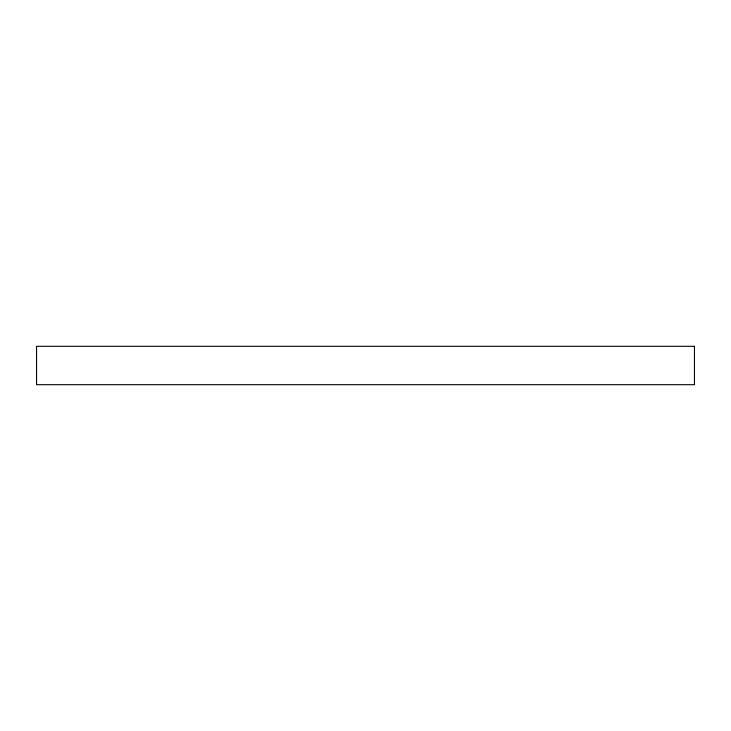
<?xml version="1.0" encoding="UTF-8"?>
<svg xmlns="http://www.w3.org/2000/svg" width="731" height="731" viewBox="0 0 731 731"><rect width="100%" height="100%" fill="white"/><g stroke="black" fill="none" stroke-linecap="round" stroke-linejoin="round"><path stroke-width="1.1" d="M694.45 346.311L36.55 346.311L36.55 384.689L694.45 384.689L694.45 346.311"/></g></svg>
